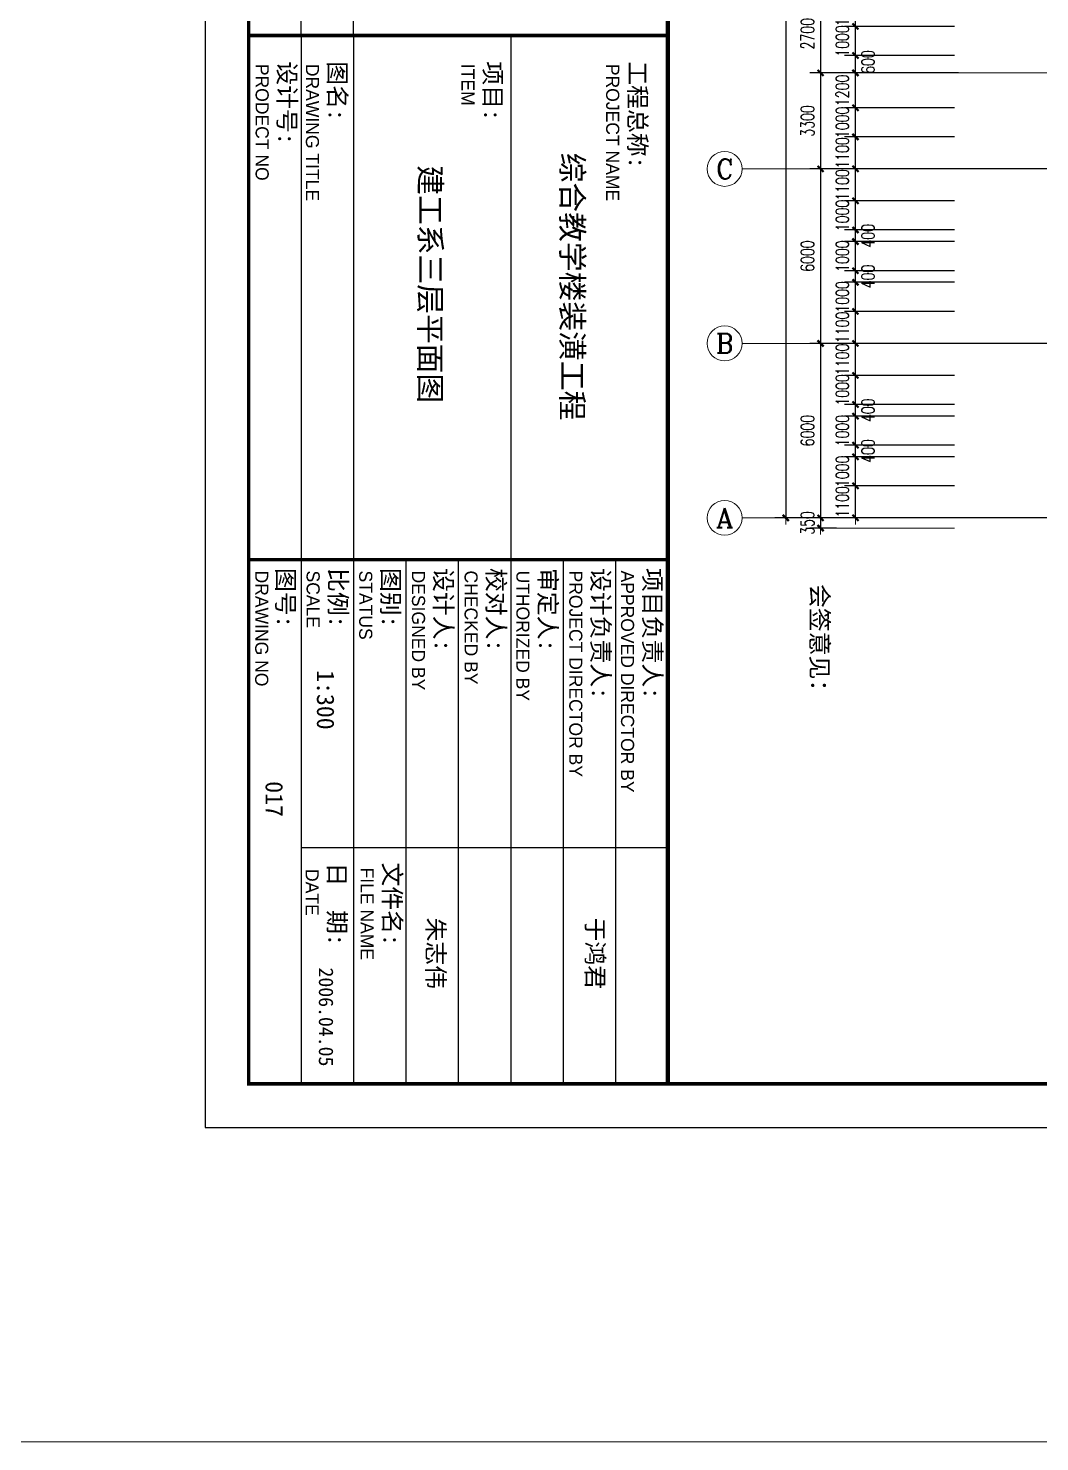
# Model space of a CAD drawing. Extents: x -220435 to 246757, y -381552 to -223577.
# Drawn here: x 24775 to 59570, y -381552 to -332947 of the extents above; entities that cross this region are included whole.
import ezdxf
from ezdxf.enums import TextEntityAlignment as Align

# ---------------------------------------------------------------- set-up
doc = ezdxf.new("R2010")
doc.units = 0
doc.header["$LTSCALE"] = 1500
doc.header["$MEASUREMENT"] = 0
doc.layers.get('0').update_dxf_attribs({"linetype": 'CONTINUOUS'})
doc.layers.get('DEFPOINTS').update_dxf_attribs({"linetype": 'CONTINUOUS'})
doc.layers.add('AXIS', color=7, linetype='CONTINUOUS')
doc.layers.add('AXIS_TEXT', color=7, linetype='CONTINUOUS')
doc.layers.add('PUB_DIM', color=7, linetype='CONTINUOUS', lineweight=0)
doc.layers.add('我的', color=7, linetype='CONTINUOUS', lineweight=0)
doc.styles.add('COMPLEX', font='COMPLEX')
doc.styles.add('DIM_FONT', font='TXT.shx', dxfattribs={"width": 0.7})
doc.dimstyles.new('DIMN150', dxfattribs={"dimscale": 1.5, "dimtxt": 300, "dimasz": 1, "dimexe": 250, "dimexo": 300, "dimgap": 150, "dimtad": 1, "dimdec": 0, "dimzin": 0, "dimdsep": 46, "dimtxsty": 'DIM_FONT', "dimblk": '_DIMX', "dimcen": 0.09, "dimclrt": 7, "dimadec": 0, "dimazin": 0, "dimtfac": 1, "dimtdec": 0, "dimtix": 1, "dimtmove": 2, "dimatfit": 3, "dimldrblk": '_DIMX', "dimfxl": 1, "dimtolj": 1, "dimtzin": 0, "dimarcsym": 0})

# ---------------------------------------------------------------- blocks, each defined once
blk = doc.blocks.new('_DIMX')
blk.add_line((-150, 0), (150, 0))
at = {"const_width": 50}
blk.add_lwpolyline([(-70, -70), (70, 70)], dxfattribs=at)
blk = doc.blocks.new('*D721')
at = {"layer": 'DEFPOINTS', "color": 0, "lineweight": 20}
for p in [(60572, -337783), (52031, -343783), (60572, -343783)]:
    blk.add_point(p, dxfattribs=at)
at = {"layer": 'PUB_DIM', "color": 0, "lineweight": -2}
for p, q in [((60122, -337783), (51656, -337783)), ((52031, -337784), (52031, -343781)), ((60122, -343783), (51656, -343783))]:
    blk.add_line(p, q, dxfattribs=at)
at = {"layer": 'PUB_DIM', "color": 0, "lineweight": -2, "xscale": 1.5, "yscale": 1.5, "zscale": 1.5}
for p, rotation in [((52031, -337783), 90), ((52031, -343783), 270)]:
    blk.add_blockref('_DIMX', p, dxfattribs=dict(at, rotation=rotation))
at = {"layer": 'PUB_DIM', "color": 7, "insert": (51581, -340783), "char_height": 450, "attachment_point": 5, "rotation": 90, "style": 'DIM_FONT'}
blk.add_mtext('\\A1;6000', dxfattribs=at)
blk = doc.blocks.new('*D722')
at = {"layer": 'DEFPOINTS', "color": 0, "lineweight": 20}
for p in [(60572, -343783), (52031, -349783), (60572, -349783)]:
    blk.add_point(p, dxfattribs=at)
at = {"layer": 'PUB_DIM', "color": 0, "lineweight": -2}
for p, q in [((60122, -343783), (51656, -343783)), ((52031, -343784), (52031, -349781)), ((60122, -349783), (51656, -349783))]:
    blk.add_line(p, q, dxfattribs=at)
at = {"layer": 'PUB_DIM', "color": 0, "lineweight": -2, "xscale": 1.5, "yscale": 1.5, "zscale": 1.5}
for p, rotation in [((52031, -343783), 90), ((52031, -349783), 270)]:
    blk.add_blockref('_DIMX', p, dxfattribs=dict(at, rotation=rotation))
at = {"layer": 'PUB_DIM', "color": 7, "insert": (51581, -346783), "char_height": 450, "attachment_point": 5, "rotation": 90, "style": 'DIM_FONT'}
blk.add_mtext('\\A1;6000', dxfattribs=at)
blk = doc.blocks.new('*D724')
at = {"layer": 'DEFPOINTS', "color": 0, "lineweight": 20}
for p in [(60572, -271193), (50831, -349783), (60572, -349783)]:
    blk.add_point(p, dxfattribs=at)
at = {"layer": 'PUB_DIM', "color": 0, "lineweight": -2}
for p, q in [((60122, -271193), (50456, -271193)), ((50831, -271194), (50831, -349781)), ((60122, -349783), (50456, -349783))]:
    blk.add_line(p, q, dxfattribs=at)
at = {"layer": 'PUB_DIM', "color": 0, "lineweight": -2, "xscale": 1.5, "yscale": 1.5, "zscale": 1.5}
for p, rotation in [((50831, -271193), 90), ((50831, -349783), 270)]:
    blk.add_blockref('_DIMX', p, dxfattribs=dict(at, rotation=rotation))
at = {"layer": 'PUB_DIM', "color": 7, "insert": (50381, -310488), "char_height": 450, "attachment_point": 5, "rotation": 90, "style": 'DIM_FONT'}
blk.add_mtext('\\A1;78590', dxfattribs=at)
blk = doc.blocks.new('*D988')
at = {"layer": 'DEFPOINTS', "color": 0, "lineweight": 20}
for p in [(53231, -345883), (57089, -345883), (57089, -346283)]:
    blk.add_point(p, dxfattribs=at)
at = {"layer": 'PUB_DIM', "color": 0, "lineweight": -2}
for p, q in [((56639, -345883), (52856, -345883)), ((53231, -345881), (53231, -345880)), ((53231, -346283), (53231, -345883)), ((56639, -346283), (52856, -346283)), ((53231, -346284), (53231, -346286))]:
    blk.add_line(p, q, dxfattribs=at)
at = {"layer": 'PUB_DIM', "color": 0, "lineweight": -2, "xscale": 1.5, "yscale": 1.5, "zscale": 1.5}
for p, rotation in [((53231, -345883), 270), ((53231, -346283), 90)]:
    blk.add_blockref('_DIMX', p, dxfattribs=dict(at, rotation=rotation))
at = {"layer": 'PUB_DIM', "color": 7, "insert": (53663, -346083), "char_height": 450, "attachment_point": 5, "rotation": 90, "style": 'DIM_FONT'}
blk.add_mtext('\\A1;400', dxfattribs=at)
blk = doc.blocks.new('*D989')
at = {"layer": 'DEFPOINTS', "color": 0, "lineweight": 20}
for p in [(53231, -346283), (57089, -346283), (57089, -347283)]:
    blk.add_point(p, dxfattribs=at)
at = {"layer": 'PUB_DIM', "color": 0, "lineweight": -2}
for p, q in [((56639, -346283), (52856, -346283)), ((53231, -346281), (53231, -346280)), ((53231, -347283), (53231, -346283)), ((56639, -347283), (52856, -347283)), ((53231, -347284), (53231, -347286))]:
    blk.add_line(p, q, dxfattribs=at)
at = {"layer": 'PUB_DIM', "color": 0, "lineweight": -2, "xscale": 1.5, "yscale": 1.5, "zscale": 1.5}
for p, rotation in [((53231, -346283), 270), ((53231, -347283), 90)]:
    blk.add_blockref('_DIMX', p, dxfattribs=dict(at, rotation=rotation))
at = {"layer": 'PUB_DIM', "color": 7, "insert": (52781, -346783), "char_height": 450, "attachment_point": 5, "rotation": 90, "style": 'DIM_FONT'}
blk.add_mtext('\\A1;1000', dxfattribs=at)
blk = doc.blocks.new('_AXISO')
blk.add_circle((0, 0), 0.5)
at = {"layer": 'AXIS_TEXT', "style": 'COMPLEX', "width": 1.041667}
blk.add_attdef('A', text='', height=0.56, dxfattribs=at).set_placement((-0.25, -0.28), (0.25, -0.28), align=Align.FIT)
blk = doc.blocks.new('*D990')
at = {"layer": 'DEFPOINTS', "color": 0, "lineweight": 20}
for p in [(53231, -347283), (57089, -347283), (57089, -347683)]:
    blk.add_point(p, dxfattribs=at)
at = {"layer": 'PUB_DIM', "color": 0, "lineweight": -2}
for p, q in [((56639, -347283), (52856, -347283)), ((53231, -347281), (53231, -347280)), ((53231, -347683), (53231, -347283)), ((56639, -347683), (52856, -347683)), ((53231, -347684), (53231, -347686))]:
    blk.add_line(p, q, dxfattribs=at)
at = {"layer": 'PUB_DIM', "color": 0, "lineweight": -2, "xscale": 1.5, "yscale": 1.5, "zscale": 1.5}
for p, rotation in [((53231, -347283), 270), ((53231, -347683), 90)]:
    blk.add_blockref('_DIMX', p, dxfattribs=dict(at, rotation=rotation))
at = {"layer": 'PUB_DIM', "color": 7, "insert": (53663, -347483), "char_height": 450, "attachment_point": 5, "rotation": 90, "style": 'DIM_FONT'}
blk.add_mtext('\\A1;400', dxfattribs=at)
blk = doc.blocks.new('*D991')
at = {"layer": 'DEFPOINTS', "color": 0, "lineweight": 20}
for p in [(53231, -347683), (57089, -347683), (57089, -348683)]:
    blk.add_point(p, dxfattribs=at)
at = {"layer": 'PUB_DIM', "color": 0, "lineweight": -2}
for p, q in [((56639, -347683), (52856, -347683)), ((53231, -347681), (53231, -347680)), ((53231, -348683), (53231, -347683)), ((56639, -348683), (52856, -348683)), ((53231, -348684), (53231, -348686))]:
    blk.add_line(p, q, dxfattribs=at)
at = {"layer": 'PUB_DIM', "color": 0, "lineweight": -2, "xscale": 1.5, "yscale": 1.5, "zscale": 1.5}
for p, rotation in [((53231, -347683), 270), ((53231, -348683), 90)]:
    blk.add_blockref('_DIMX', p, dxfattribs=dict(at, rotation=rotation))
at = {"layer": 'PUB_DIM', "color": 7, "insert": (52781, -348183), "char_height": 450, "attachment_point": 5, "rotation": 90, "style": 'DIM_FONT'}
blk.add_mtext('\\A1;1000', dxfattribs=at)
blk = doc.blocks.new('*D992')
at = {"layer": 'DEFPOINTS', "color": 0, "lineweight": 20}
for p in [(53231, -348683), (57089, -348683), (57089, -349783)]:
    blk.add_point(p, dxfattribs=at)
at = {"layer": 'PUB_DIM', "color": 0, "lineweight": -2}
for p, q in [((56639, -348683), (52856, -348683)), ((53231, -348681), (53231, -348680)), ((53231, -349783), (53231, -348683)), ((56639, -349783), (52856, -349783)), ((53231, -349784), (53231, -349786))]:
    blk.add_line(p, q, dxfattribs=at)
at = {"layer": 'PUB_DIM', "color": 0, "lineweight": -2, "xscale": 1.5, "yscale": 1.5, "zscale": 1.5}
for p, rotation in [((53231, -348683), 270), ((53231, -349783), 90)]:
    blk.add_blockref('_DIMX', p, dxfattribs=dict(at, rotation=rotation))
at = {"layer": 'PUB_DIM', "color": 7, "insert": (52781, -349233), "char_height": 450, "attachment_point": 5, "rotation": 90, "style": 'DIM_FONT'}
blk.add_mtext('\\A1;1100', dxfattribs=at)
blk = doc.blocks.new('*D993')
at = {"layer": 'DEFPOINTS', "color": 0, "lineweight": 20}
for p in [(53031, -349783), (52031, -350133), (53031, -350133)]:
    blk.add_point(p, dxfattribs=at)
at = {"layer": 'PUB_DIM', "color": 0, "lineweight": -2}
for p, q in [((52581, -349783), (51656, -349783)), ((52031, -349781), (52031, -349780)), ((52031, -349783), (52031, -350133)), ((52581, -350133), (51656, -350133)), ((52031, -350134), (52031, -350136))]:
    blk.add_line(p, q, dxfattribs=at)
at = {"layer": 'PUB_DIM', "color": 0, "lineweight": -2, "xscale": 1.5, "yscale": 1.5, "zscale": 1.5}
for p, rotation in [((52031, -349783), 270), ((52031, -350133), 90)]:
    blk.add_blockref('_DIMX', p, dxfattribs=dict(at, rotation=rotation))
at = {"layer": 'PUB_DIM', "color": 7, "insert": (51581, -349958), "char_height": 450, "attachment_point": 5, "rotation": 90, "style": 'DIM_FONT'}
blk.add_mtext('\\A1;350', dxfattribs=at)
blk = doc.blocks.new('*D996')
at = {"layer": 'DEFPOINTS', "color": 0, "lineweight": 20}
for p in [(53231, -336683), (57089, -336683), (57089, -337783)]:
    blk.add_point(p, dxfattribs=at)
at = {"layer": 'PUB_DIM', "color": 0, "lineweight": -2}
for p, q in [((56639, -336683), (52856, -336683)), ((53231, -336681), (53231, -336680)), ((53231, -337783), (53231, -336683)), ((56639, -337783), (52856, -337783)), ((53231, -337784), (53231, -337786))]:
    blk.add_line(p, q, dxfattribs=at)
at = {"layer": 'PUB_DIM', "color": 0, "lineweight": -2, "xscale": 1.5, "yscale": 1.5, "zscale": 1.5}
for p, rotation in [((53231, -336683), 270), ((53231, -337783), 90)]:
    blk.add_blockref('_DIMX', p, dxfattribs=dict(at, rotation=rotation))
at = {"layer": 'PUB_DIM', "color": 7, "insert": (52781, -337233), "char_height": 450, "attachment_point": 5, "rotation": 90, "style": 'DIM_FONT'}
blk.add_mtext('\\A1;1100', dxfattribs=at)
blk = doc.blocks.new('*D997')
at = {"layer": 'DEFPOINTS', "color": 0, "lineweight": 20}
for p in [(57228, -334483), (52031, -337783), (57228, -337783)]:
    blk.add_point(p, dxfattribs=at)
at = {"layer": 'PUB_DIM', "color": 0, "lineweight": -2}
for p, q in [((56778, -334483), (51656, -334483)), ((52031, -334484), (52031, -337781)), ((56778, -337783), (51656, -337783))]:
    blk.add_line(p, q, dxfattribs=at)
at = {"layer": 'PUB_DIM', "color": 0, "lineweight": -2, "xscale": 1.5, "yscale": 1.5, "zscale": 1.5}
for p, rotation in [((52031, -334483), 90), ((52031, -337783), 270)]:
    blk.add_blockref('_DIMX', p, dxfattribs=dict(at, rotation=rotation))
at = {"layer": 'PUB_DIM', "color": 7, "insert": (51581, -336133), "char_height": 450, "attachment_point": 5, "rotation": 90, "style": 'DIM_FONT'}
blk.add_mtext('\\A1;3300', dxfattribs=at)
blk = doc.blocks.new('*D998')
at = {"layer": 'DEFPOINTS', "color": 0, "lineweight": 20}
for p in [(53231, -337783), (57089, -337783), (57089, -338883)]:
    blk.add_point(p, dxfattribs=at)
at = {"layer": 'PUB_DIM', "color": 0, "lineweight": -2}
for p, q in [((56639, -337783), (52856, -337783)), ((53231, -337781), (53231, -337780)), ((53231, -338883), (53231, -337783)), ((56639, -338883), (52856, -338883)), ((53231, -338884), (53231, -338886))]:
    blk.add_line(p, q, dxfattribs=at)
at = {"layer": 'PUB_DIM', "color": 0, "lineweight": -2, "xscale": 1.5, "yscale": 1.5, "zscale": 1.5}
for p, rotation in [((53231, -337783), 270), ((53231, -338883), 90)]:
    blk.add_blockref('_DIMX', p, dxfattribs=dict(at, rotation=rotation))
at = {"layer": 'PUB_DIM', "color": 7, "insert": (52781, -338333), "char_height": 450, "attachment_point": 5, "rotation": 90, "style": 'DIM_FONT'}
blk.add_mtext('\\A1;1100', dxfattribs=at)
blk = doc.blocks.new('*D999')
at = {"layer": 'DEFPOINTS', "color": 0, "lineweight": 20}
for p in [(53231, -338883), (57089, -338883), (57089, -339883)]:
    blk.add_point(p, dxfattribs=at)
at = {"layer": 'PUB_DIM', "color": 0, "lineweight": -2}
for p, q in [((56639, -338883), (52856, -338883)), ((53231, -338881), (53231, -338880)), ((53231, -339883), (53231, -338883)), ((56639, -339883), (52856, -339883)), ((53231, -339884), (53231, -339886))]:
    blk.add_line(p, q, dxfattribs=at)
at = {"layer": 'PUB_DIM', "color": 0, "lineweight": -2, "xscale": 1.5, "yscale": 1.5, "zscale": 1.5}
for p, rotation in [((53231, -338883), 270), ((53231, -339883), 90)]:
    blk.add_blockref('_DIMX', p, dxfattribs=dict(at, rotation=rotation))
at = {"layer": 'PUB_DIM', "color": 7, "insert": (52781, -339383), "char_height": 450, "attachment_point": 5, "rotation": 90, "style": 'DIM_FONT'}
blk.add_mtext('\\A1;1000', dxfattribs=at)
blk = doc.blocks.new('*D1000')
at = {"layer": 'DEFPOINTS', "color": 0, "lineweight": 20}
for p in [(53231, -339883), (57089, -339883), (57089, -340283)]:
    blk.add_point(p, dxfattribs=at)
at = {"layer": 'PUB_DIM', "color": 0, "lineweight": -2}
for p, q in [((56639, -339883), (52856, -339883)), ((53231, -339881), (53231, -339880)), ((53231, -340283), (53231, -339883)), ((56639, -340283), (52856, -340283)), ((53231, -340284), (53231, -340286))]:
    blk.add_line(p, q, dxfattribs=at)
at = {"layer": 'PUB_DIM', "color": 0, "lineweight": -2, "xscale": 1.5, "yscale": 1.5, "zscale": 1.5}
for p, rotation in [((53231, -339883), 270), ((53231, -340283), 90)]:
    blk.add_blockref('_DIMX', p, dxfattribs=dict(at, rotation=rotation))
at = {"layer": 'PUB_DIM', "color": 7, "insert": (53663, -340083), "char_height": 450, "attachment_point": 5, "rotation": 90, "style": 'DIM_FONT'}
blk.add_mtext('\\A1;400', dxfattribs=at)
blk = doc.blocks.new('*D1001')
at = {"layer": 'DEFPOINTS', "color": 0, "lineweight": 20}
for p in [(53231, -340283), (57089, -340283), (57089, -341283)]:
    blk.add_point(p, dxfattribs=at)
at = {"layer": 'PUB_DIM', "color": 0, "lineweight": -2}
for p, q in [((56639, -340283), (52856, -340283)), ((53231, -340281), (53231, -340280)), ((53231, -341283), (53231, -340283)), ((56639, -341283), (52856, -341283)), ((53231, -341284), (53231, -341286))]:
    blk.add_line(p, q, dxfattribs=at)
at = {"layer": 'PUB_DIM', "color": 0, "lineweight": -2, "xscale": 1.5, "yscale": 1.5, "zscale": 1.5}
for p, rotation in [((53231, -340283), 270), ((53231, -341283), 90)]:
    blk.add_blockref('_DIMX', p, dxfattribs=dict(at, rotation=rotation))
at = {"layer": 'PUB_DIM', "color": 7, "insert": (52781, -340783), "char_height": 450, "attachment_point": 5, "rotation": 90, "style": 'DIM_FONT'}
blk.add_mtext('\\A1;1000', dxfattribs=at)
blk = doc.blocks.new('*D1002')
at = {"layer": 'DEFPOINTS', "color": 0, "lineweight": 20}
for p in [(53231, -341283), (57089, -341283), (57089, -341683)]:
    blk.add_point(p, dxfattribs=at)
at = {"layer": 'PUB_DIM', "color": 0, "lineweight": -2}
for p, q in [((56639, -341283), (52856, -341283)), ((56639, -341683), (52856, -341683)), ((53231, -341281), (53231, -341280)), ((53231, -341683), (53231, -341283)), ((53231, -341684), (53231, -341686))]:
    blk.add_line(p, q, dxfattribs=at)
at = {"layer": 'PUB_DIM', "color": 0, "lineweight": -2, "xscale": 1.5, "yscale": 1.5, "zscale": 1.5}
for p, rotation in [((53231, -341283), 270), ((53231, -341683), 90)]:
    blk.add_blockref('_DIMX', p, dxfattribs=dict(at, rotation=rotation))
at = {"layer": 'PUB_DIM', "color": 7, "insert": (53663, -341483), "char_height": 450, "attachment_point": 5, "rotation": 90, "style": 'DIM_FONT'}
blk.add_mtext('\\A1;400', dxfattribs=at)
blk = doc.blocks.new('*D1003')
at = {"layer": 'DEFPOINTS', "color": 0, "lineweight": 20}
for p in [(53231, -341683), (57089, -341683), (57089, -342683)]:
    blk.add_point(p, dxfattribs=at)
at = {"layer": 'PUB_DIM', "color": 0, "lineweight": -2}
for p, q in [((56639, -341683), (52856, -341683)), ((53231, -341681), (53231, -341680)), ((53231, -342683), (53231, -341683)), ((56639, -342683), (52856, -342683)), ((53231, -342684), (53231, -342686))]:
    blk.add_line(p, q, dxfattribs=at)
at = {"layer": 'PUB_DIM', "color": 0, "lineweight": -2, "xscale": 1.5, "yscale": 1.5, "zscale": 1.5}
for p, rotation in [((53231, -341683), 270), ((53231, -342683), 90)]:
    blk.add_blockref('_DIMX', p, dxfattribs=dict(at, rotation=rotation))
at = {"layer": 'PUB_DIM', "color": 7, "insert": (52781, -342183), "char_height": 450, "attachment_point": 5, "rotation": 90, "style": 'DIM_FONT'}
blk.add_mtext('\\A1;1000', dxfattribs=at)
blk = doc.blocks.new('*D1004')
at = {"layer": 'DEFPOINTS', "color": 0, "lineweight": 20}
for p in [(53231, -342683), (57089, -342683), (57089, -343783)]:
    blk.add_point(p, dxfattribs=at)
at = {"layer": 'PUB_DIM', "color": 0, "lineweight": -2}
for p, q in [((56639, -342683), (52856, -342683)), ((53231, -342681), (53231, -342680)), ((53231, -343783), (53231, -342683)), ((56639, -343783), (52856, -343783)), ((53231, -343784), (53231, -343786))]:
    blk.add_line(p, q, dxfattribs=at)
at = {"layer": 'PUB_DIM', "color": 0, "lineweight": -2, "xscale": 1.5, "yscale": 1.5, "zscale": 1.5}
for p, rotation in [((53231, -342683), 270), ((53231, -343783), 90)]:
    blk.add_blockref('_DIMX', p, dxfattribs=dict(at, rotation=rotation))
at = {"layer": 'PUB_DIM', "color": 7, "insert": (52781, -343233), "char_height": 450, "attachment_point": 5, "rotation": 90, "style": 'DIM_FONT'}
blk.add_mtext('\\A1;1100', dxfattribs=at)
blk = doc.blocks.new('*D1005')
at = {"layer": 'DEFPOINTS', "color": 0, "lineweight": 20}
for p in [(53231, -343783), (57089, -343783), (57089, -344883)]:
    blk.add_point(p, dxfattribs=at)
at = {"layer": 'PUB_DIM', "color": 0, "lineweight": -2}
for p, q in [((56639, -343783), (52856, -343783)), ((53231, -343781), (53231, -343780)), ((53231, -344883), (53231, -343783)), ((56639, -344883), (52856, -344883)), ((53231, -344884), (53231, -344886))]:
    blk.add_line(p, q, dxfattribs=at)
at = {"layer": 'PUB_DIM', "color": 0, "lineweight": -2, "xscale": 1.5, "yscale": 1.5, "zscale": 1.5}
for p, rotation in [((53231, -343783), 270), ((53231, -344883), 90)]:
    blk.add_blockref('_DIMX', p, dxfattribs=dict(at, rotation=rotation))
at = {"layer": 'PUB_DIM', "color": 7, "insert": (52781, -344333), "char_height": 450, "attachment_point": 5, "rotation": 90, "style": 'DIM_FONT'}
blk.add_mtext('\\A1;1100', dxfattribs=at)
blk = doc.blocks.new('*D1006')
at = {"layer": 'DEFPOINTS', "color": 0, "lineweight": 20}
for p in [(53231, -344883), (57089, -344883), (57089, -345883)]:
    blk.add_point(p, dxfattribs=at)
at = {"layer": 'PUB_DIM', "color": 0, "lineweight": -2}
for p, q in [((56639, -344883), (52856, -344883)), ((53231, -344881), (53231, -344880)), ((53231, -345883), (53231, -344883)), ((56639, -345883), (52856, -345883)), ((53231, -345884), (53231, -345886))]:
    blk.add_line(p, q, dxfattribs=at)
at = {"layer": 'PUB_DIM', "color": 0, "lineweight": -2, "xscale": 1.5, "yscale": 1.5, "zscale": 1.5}
for p, rotation in [((53231, -344883), 270), ((53231, -345883), 90)]:
    blk.add_blockref('_DIMX', p, dxfattribs=dict(at, rotation=rotation))
at = {"layer": 'PUB_DIM', "color": 7, "insert": (52781, -345383), "char_height": 450, "attachment_point": 5, "rotation": 90, "style": 'DIM_FONT'}
blk.add_mtext('\\A1;1000', dxfattribs=at)
blk = doc.blocks.new('*D1010')
at = {"layer": 'DEFPOINTS', "color": 0, "lineweight": 20}
for p in [(53231, -331783), (57089, -331783), (57089, -332883)]:
    blk.add_point(p, dxfattribs=at)
at = {"layer": 'PUB_DIM', "color": 0, "lineweight": -2}
for p, q in [((56639, -331783), (52856, -331783)), ((53231, -331781), (53231, -331780)), ((53231, -332883), (53231, -331783)), ((56639, -332883), (52856, -332883)), ((53231, -332884), (53231, -332886))]:
    blk.add_line(p, q, dxfattribs=at)
at = {"layer": 'PUB_DIM', "color": 0, "lineweight": -2, "xscale": 1.5, "yscale": 1.5, "zscale": 1.5}
for p, rotation in [((53231, -331783), 270), ((53231, -332883), 90)]:
    blk.add_blockref('_DIMX', p, dxfattribs=dict(at, rotation=rotation))
at = {"layer": 'PUB_DIM', "color": 7, "insert": (52781, -332333), "char_height": 450, "attachment_point": 5, "rotation": 90, "style": 'DIM_FONT'}
blk.add_mtext('\\A1;1100', dxfattribs=at)
blk = doc.blocks.new('*D1011')
at = {"layer": 'DEFPOINTS', "color": 0, "lineweight": 20}
for p in [(53231, -332883), (57089, -332883), (57089, -333883)]:
    blk.add_point(p, dxfattribs=at)
at = {"layer": 'PUB_DIM', "color": 0, "lineweight": -2}
for p, q in [((56639, -332883), (52856, -332883)), ((53231, -332881), (53231, -332880)), ((53231, -333883), (53231, -332883)), ((56639, -333883), (52856, -333883)), ((53231, -333884), (53231, -333886))]:
    blk.add_line(p, q, dxfattribs=at)
at = {"layer": 'PUB_DIM', "color": 0, "lineweight": -2, "xscale": 1.5, "yscale": 1.5, "zscale": 1.5}
for p, rotation in [((53231, -332883), 270), ((53231, -333883), 90)]:
    blk.add_blockref('_DIMX', p, dxfattribs=dict(at, rotation=rotation))
at = {"layer": 'PUB_DIM', "color": 7, "insert": (52781, -333383), "char_height": 450, "attachment_point": 5, "rotation": 90, "style": 'DIM_FONT'}
blk.add_mtext('\\A1;1000', dxfattribs=at)
blk = doc.blocks.new('*D1012')
at = {"layer": 'DEFPOINTS', "color": 0, "lineweight": 20}
for p in [(53231, -333883), (57089, -333883), (57089, -334483)]:
    blk.add_point(p, dxfattribs=at)
at = {"layer": 'PUB_DIM', "color": 0, "lineweight": -2}
for p, q in [((56639, -333883), (52856, -333883)), ((53231, -334481), (53231, -333884)), ((56639, -334483), (52856, -334483))]:
    blk.add_line(p, q, dxfattribs=at)
at = {"layer": 'PUB_DIM', "color": 0, "lineweight": -2, "xscale": 1.5, "yscale": 1.5, "zscale": 1.5}
for p, rotation in [((53231, -333883), 90), ((53231, -334483), 270)]:
    blk.add_blockref('_DIMX', p, dxfattribs=dict(at, rotation=rotation))
at = {"layer": 'PUB_DIM', "color": 7, "insert": (53663, -334108), "char_height": 450, "attachment_point": 5, "rotation": 90, "style": 'DIM_FONT'}
blk.add_mtext('\\A1;600', dxfattribs=at)
blk = doc.blocks.new('*D1013')
at = {"layer": 'DEFPOINTS', "color": 0, "lineweight": 20}
for p in [(53231, -334483), (57089, -334483), (57089, -335683)]:
    blk.add_point(p, dxfattribs=at)
at = {"layer": 'PUB_DIM', "color": 0, "lineweight": -2}
for p, q in [((56639, -334483), (52856, -334483)), ((53231, -334481), (53231, -334480)), ((53231, -335683), (53231, -334483)), ((56639, -335683), (52856, -335683)), ((53231, -335684), (53231, -335686))]:
    blk.add_line(p, q, dxfattribs=at)
at = {"layer": 'PUB_DIM', "color": 0, "lineweight": -2, "xscale": 1.5, "yscale": 1.5, "zscale": 1.5}
for p, rotation in [((53231, -334483), 270), ((53231, -335683), 90)]:
    blk.add_blockref('_DIMX', p, dxfattribs=dict(at, rotation=rotation))
at = {"layer": 'PUB_DIM', "color": 7, "insert": (52781, -335083), "char_height": 450, "attachment_point": 5, "rotation": 90, "style": 'DIM_FONT'}
blk.add_mtext('\\A1;1200', dxfattribs=at)
blk = doc.blocks.new('*D1014')
at = {"layer": 'DEFPOINTS', "color": 0, "lineweight": 20}
for p in [(53231, -335683), (57089, -335683), (57089, -336683)]:
    blk.add_point(p, dxfattribs=at)
at = {"layer": 'PUB_DIM', "color": 0, "lineweight": -2}
for p, q in [((56639, -335683), (52856, -335683)), ((53231, -335681), (53231, -335680)), ((53231, -336683), (53231, -335683)), ((56639, -336683), (52856, -336683)), ((53231, -336684), (53231, -336686))]:
    blk.add_line(p, q, dxfattribs=at)
at = {"layer": 'PUB_DIM', "color": 0, "lineweight": -2, "xscale": 1.5, "yscale": 1.5, "zscale": 1.5}
for p, rotation in [((53231, -335683), 270), ((53231, -336683), 90)]:
    blk.add_blockref('_DIMX', p, dxfattribs=dict(at, rotation=rotation))
at = {"layer": 'PUB_DIM', "color": 7, "insert": (52781, -336183), "char_height": 450, "attachment_point": 5, "rotation": 90, "style": 'DIM_FONT'}
blk.add_mtext('\\A1;1000', dxfattribs=at)
blk = doc.blocks.new('*D1015')
at = {"layer": 'DEFPOINTS', "color": 0, "lineweight": 20}
for p in [(57228, -331783), (52031, -334483), (57228, -334483)]:
    blk.add_point(p, dxfattribs=at)
at = {"layer": 'PUB_DIM', "color": 0, "lineweight": -2}
for p, q in [((56778, -331783), (51656, -331783)), ((52031, -331784), (52031, -334481)), ((56778, -334483), (51656, -334483))]:
    blk.add_line(p, q, dxfattribs=at)
at = {"layer": 'PUB_DIM', "color": 0, "lineweight": -2, "xscale": 1.5, "yscale": 1.5, "zscale": 1.5}
for p, rotation in [((52031, -331783), 90), ((52031, -334483), 270)]:
    blk.add_blockref('_DIMX', p, dxfattribs=dict(at, rotation=rotation))
at = {"layer": 'PUB_DIM', "color": 7, "insert": (51581, -333133), "char_height": 450, "attachment_point": 5, "rotation": 90, "style": 'DIM_FONT'}
blk.add_mtext('\\A1;2700', dxfattribs=at)

msp = doc.modelspace()

# ---------------------------------------------------------------- linework, layer by layer
at = {"layer": 'AXIS', "color": 250}
for p, q in [((34160.4, -333197.4), (34160.4, -315173.2)), ((35963.3, -333197.4), (35963.3, -315173.2)), ((34160.4, -333197.4), (34160.4, -351221.7)), ((35963.3, -333197.4), (35963.3, -351221.7)), ((41372, -333197.4), (41372, -351221.7)), ((34160.4, -351221.7), (34160.4, -369245.9)), ((35963.3, -351221.7), (35963.3, -369245.9)), ((37766.2, -351221.7), (37766.2, -369245.9)), ((39569.1, -351221.7), (39569.1, -369245.9)), ((41372, -351221.7), (41372, -369245.9)), ((43174.9, -351221.7), (43174.9, -369245.9)), ((44977.8, -351221.7), (44977.8, -369245.9)), ((46780.7, -361133.8), (34160.4, -361133.8))]:
    msp.add_line(p, q, dxfattribs=at)
msp.add_lwpolyline([(117695.1, -253559.3), (30855, -253559.3), (30855, -370748.3), (117695.1, -370748.3)], close=True, dxfattribs=at)
at = {"layer": 'AXIS', "color": 0, "const_width": 120.2}
msp.add_lwpolyline([(116192.7, -255061.7), (32357.4, -255061.7), (32357.4, -369245.9), (116192.7, -369245.9)], close=True, dxfattribs=at)
at = {"layer": 'AXIS', "color": 0}
for points, const_width in [([(46780.7, -255061.7), (46780.7, -369245.9)], 150.2), ([(32357.4, -333197.4), (46780.7, -333197.4)], 120.2), ([(32357.4, -351221.7), (46780.7, -351221.7)], 120.2)]:
    msp.add_lwpolyline(points, dxfattribs=dict(at, const_width=const_width))
at = {"layer": 'PUB_DIM'}
for p, q in [((56759.7, -334482.5), (104572.4, -334482.5)), ((49330.7, -337782.5), (60572.4, -337782.5)), ((49330.7, -343782.5), (60572.4, -343782.5)), ((49330.7, -349782.5), (60572.4, -349782.5)), ((56639.3, -350132.5), (51526, -350132.5))]:
    msp.add_line(p, q, dxfattribs=at)
at = {"layer": '我的', "linetype": 'ByBlock', "lineweight": 20}
msp.add_lwpolyline([(-220435.3, -223577.2), (246757, -223577.2), (246757, -381551.9), (-220435.3, -381551.9)], close=True, dxfattribs=at)

# ---------------------------------------------------------------- block references
at = {"layer": 'PUB_DIM'}
ref = msp.add_blockref('_AXISO', (48730.7, -337782.5), dxfattribs=dict(at, xscale=1200, yscale=1200, zscale=1200))
ref.add_attrib('A', 'C', dxfattribs={"layer": 'AXIS_TEXT', "height": 672, "style": 'COMPLEX', "width": 1.25}).set_placement((48430.7, -338118.5), (49030.7, -338118.5), align=Align.FIT)
ref = msp.add_blockref('_AXISO', (48730.7, -343782.5), dxfattribs=dict(at, xscale=1200, yscale=1200, zscale=1200))
ref.add_attrib('A', 'B', dxfattribs={"layer": 'AXIS_TEXT', "height": 672, "style": 'COMPLEX', "width": 1.102941}).set_placement((48430.7, -344118.5), (49030.7, -344118.5), align=Align.FIT)
at = {"layer": 'PUB_DIM', "xscale": 1200, "yscale": 1200, "zscale": 1200}
msp.add_blockref('_AXISO', (48730.7, -349782.5), dxfattribs=at).add_auto_attribs({'A': 'A'})

# ---------------------------------------------------------------- texts
at = {"layer": 'AXIS', "color": 250, "attachment_point": 1, "rotation": 270}
for s, insert, char_height, width in [('\\fￋￎￌ￥|b0|i0|c134|p2;\\C5;PRODECT NO', (33046.2, -334169.7), 450.727, 9382.602), ('{\\fSimHei|b0|i0|c134|p2;\\C5;设计号:}', (33978.2, -334082.6), 600.969, 5551.563), ('\\fￋￎￌ￥|b0|i0|c134|p2;\\C5;DRAWING TITLE', (34775.3, -334169.7), 450.727, 5551.563), ('{\\fSimHei|b0|i0|c134|p2;\\C5;图名:}', (35706.7, -334082.6), 600.969, 6626.013), ('\\fￋￎￌ￥|b0|i0|c134|p2;\\C5;ITEM', (40127.1, -334169.7), 450.727, 5551.563), ('{\\fSimHei|b0|i0|c134|p2;\\C5;项目:}', (41058.5, -334082.6), 600.969, 5551.563), ('\\fￋￎￌ￥|b0|i0|c134|p2;\\C5;PROJECT NAME', (45105.3, -334169.7), 450.727, 5551.563), ('{\\fSimHei|b0|i0|c134|p2;\\C5;工程总称:}', (46036.7, -334082.6), 600.969, 5551.563), ('{\\fSimHei|b0|i0|c134|p2;\\C5;综合教学楼装潢工程}', (43866.1, -337225.5), 749.91, 15098.457), ('{\\fSimSun|b0|i0|c134|p2;\\C5;建工系三层平面图}', (38982.2, -337656.4), 749.91, 15098.457), ('\\fￋￎￌ￥|b0|i0|c134|p2;\\C5;DRAWING NO', (33031.2, -351593.9), 450.727, 9382.602), ('{\\fSimHei|b0|i0|c134|p2;\\C5;图号:}', (33931.6, -351506.8), 600.969, 5551.563), ('\\fￋￎￌ￥|b0|i0|c134|p2;\\C5;SCALE', (34799.5, -351593.9), 450.727, 9382.602), ('{\\fSimHei|b0|i0|c134|p2;\\C5;比例:}', (35731.6, -351506.8), 600.969, 5551.563), ('\\fￋￎￌ￥|b0|i0|c134|p2;\\C5;STATUS', (36609.5, -351593.9), 450.727, 9382.602), ('{\\fSimHei|b0|i0|c134|p2;\\C5;图别:}', (37541.6, -351506.8), 600.969, 5551.563), ('\\fￋￎￌ￥|b0|i0|c134|p2;\\C5;DESIGNED BY', (38424.7, -351593.9), 450.727, 9382.602), ('{\\fSimHei|b0|i0|c134|p2;\\C5;设计人:}', (39356.8, -351506.8), 600.969, 5551.563), ('\\fￋￎￌ￥|b0|i0|c134|p2;\\C5;CHECKED BY', (40233.8, -351593.9), 450.727, 9382.602), ('{\\fSimHei|b0|i0|c134|p2;\\C5;校对人:}', (41165.8, -351506.8), 600.969, 5551.563), ('\\fￋￎￌ￥|b0|i0|c134|p2;\\C5;UTHORIZED BY', (42016, -351593.9), 450.727, 9382.602), ('{\\fSimHei|b0|i0|c134|p2;\\C5;审定人:}', (42948, -351506.8), 600.969, 5551.563), ('\\fￋￎￌ￥|b0|i0|c134|p2;\\C5;PROJECT DIRECTOR BY', (43835.2, -351593.9), 450.727, 9382.602), ('{\\fSimHei|b0|i0|c134|p2;\\C5;设计负责人:}', (44767.2, -351506.8), 600.969, 5551.563), ('\\fￋￎￌ￥|b0|i0|c134|p2;\\C5;APPROVED DIRECTOR BY', (45616, -351593.9), 450.727, 9382.602), ('{\\fSimHei|b0|i0|c134|p2;\\C5;项目负责人:}', (46548, -351506.8), 600.969, 5551.563), ('{\\fSimHei|b0|i0|c134|p2;\\C5;会签意见：}', (52302.9, -352058.5), 600.969, 5551.563), ('{\\fSimHei|b0|i0|c134|p2;\\C5;1:300}', (35306, -355021), 600.969, 5551.563), ('{\\fSimHei|b0|i0|c134|p2;\\C5;017}', (33537.9, -358837.9), 600.969, 5551.563), ('\\fￋￎￌ￥|b0|i0|c134|p2;\\C5;DATE', (34767, -361858.3), 450.727, 9382.602), ('{\\fSimHei|b0|i0|c134|p2;\\C5;日  期:}', (35699.1, -361633.1), 600.969, 5551.563), ('\\fￋￎￌ￥|b0|i0|c134|p2;\\C5;FILE NAME', (36661.3, -361806.5), 450.727, 9382.602), ('{\\fSimHei|b0|i0|c134|p2;\\C5;文件名:}', (37593.4, -361633.1), 600.969, 5551.563), ('{\\fSimHei|b0|i0|c134|p2;\\C5;朱志伟}', (39095.2, -363526.4), 600.969, 5551.563), ('{\\fSimHei|b0|i0|c134|p2;\\C5;于鸿君}', (44577.3, -363526.4), 600.969, 5551.563), ('{\\fSimHei|b0|i0|c134|p2;\\C5;2006.04.05}', (35271.9, -365244.8), 500, 5551.563)]:
    msp.add_mtext(s, dxfattribs=dict(at, insert=insert, char_height=char_height, width=width))

# ---------------------------------------------------------------- dimensions: what is measured, and where the dimension line sits
at = {"layer": 'PUB_DIM'}
for p1, p2, distance, picture, middle in [((60572.4, -271192.5), (60572.4, -349782.5), -9741.7, '*D724', (50380.7, -310487.5)), ((57089.3, -332882.5), (57089.3, -331782.5), 3858.6, '*D1010', (52780.7, -332332.5)), ((57089.3, -333882.5), (57089.3, -332882.5), 3858.6, '*D1011', (52780.7, -333382.5)), ((57089.3, -335682.5), (57089.3, -334482.5), 3858.6, '*D1013', (52780.7, -335082.5)), ((57089.3, -336682.5), (57089.3, -335682.5), 3858.6, '*D1014', (52780.7, -336182.5)), ((57089.3, -337782.5), (57089.3, -336682.5), 3858.6, '*D996', (52780.7, -337232.5)), ((57089.3, -338882.5), (57089.3, -337782.5), 3858.6, '*D998', (52780.7, -338332.5)), ((57089.3, -339882.5), (57089.3, -338882.5), 3858.6, '*D999', (52780.7, -339382.5)), ((57089.3, -341282.5), (57089.3, -340282.5), 3858.6, '*D1001', (52780.7, -340782.5)), ((57089.3, -342682.5), (57089.3, -341682.5), 3858.6, '*D1003', (52780.7, -342182.5)), ((57089.3, -343782.5), (57089.3, -342682.5), 3858.6, '*D1004', (52780.7, -343232.5)), ((57089.3, -344882.5), (57089.3, -343782.5), 3858.6, '*D1005', (52780.7, -344332.5)), ((57089.3, -345882.5), (57089.3, -344882.5), 3858.6, '*D1006', (52780.7, -345382.5)), ((57089.3, -347282.5), (57089.3, -346282.5), 3858.6, '*D989', (52780.7, -346782.5)), ((57089.3, -348682.5), (57089.3, -347682.5), 3858.6, '*D991', (52780.7, -348182.5)), ((57089.3, -349782.5), (57089.3, -348682.5), 3858.6, '*D992', (52780.7, -349232.5)), ((53030.7, -349782.5), (53030.7, -350132.5), -1000, '*D993', (51580.7, -349957.5))]:
    dim = msp.add_aligned_dim(p1=p1, p2=p2, distance=distance, dimstyle='DIMN150', dxfattribs=at)
    dim.commit()
    dim.dimension.update_dxf_attribs({"geometry": picture, "text_midpoint": middle})
for base, p1, p2, picture, middle in [((52030.7, -334482.5), (57228.2, -331782.5), (57228.2, -334482.5), '*D1015', (51580.7, -333132.5)), ((52030.7, -337782.5), (57228.2, -334482.5), (57228.2, -337782.5), '*D997', (51580.7, -336132.5)), ((52030.7, -343782.5), (60572.4, -337782.5), (60572.4, -343782.5), '*D721', (51580.7, -340782.5)), ((52030.7, -349782.5), (60572.4, -343782.5), (60572.4, -349782.5), '*D722', (51580.7, -346782.5))]:
    dim = msp.add_linear_dim(base=base, p1=p1, p2=p2, angle=90, dimstyle='DIMN150', dxfattribs=at)
    dim.commit()
    dim.dimension.update_dxf_attribs({"geometry": picture, "text_midpoint": middle})
for base, p1, p2, picture, middle in [((53230.7, -333882.5), (57089.3, -334482.5), (57089.3, -333882.5), '*D1012', (53662.7, -334107.5)), ((53230.7, -339882.5), (57089.3, -340282.5), (57089.3, -339882.5), '*D1000', (53662.7, -340082.5)), ((53230.7, -341282.5), (57089.3, -341682.5), (57089.3, -341282.5), '*D1002', (53662.7, -341482.5)), ((53230.7, -345882.5), (57089.3, -346282.5), (57089.3, -345882.5), '*D988', (53662.7, -346082.5)), ((53230.7, -347282.5), (57089.3, -347682.5), (57089.3, -347282.5), '*D990', (53662.7, -347482.5))]:
    dim = msp.add_linear_dim(base=base, p1=p1, p2=p2, angle=90, dimstyle='DIMN150', dxfattribs=at)
    dim.commit()
    dim.dimension.update_dxf_attribs({"geometry": picture, "text_midpoint": middle, "dimtype": 161})

doc.saveas('drawing.dxf')
